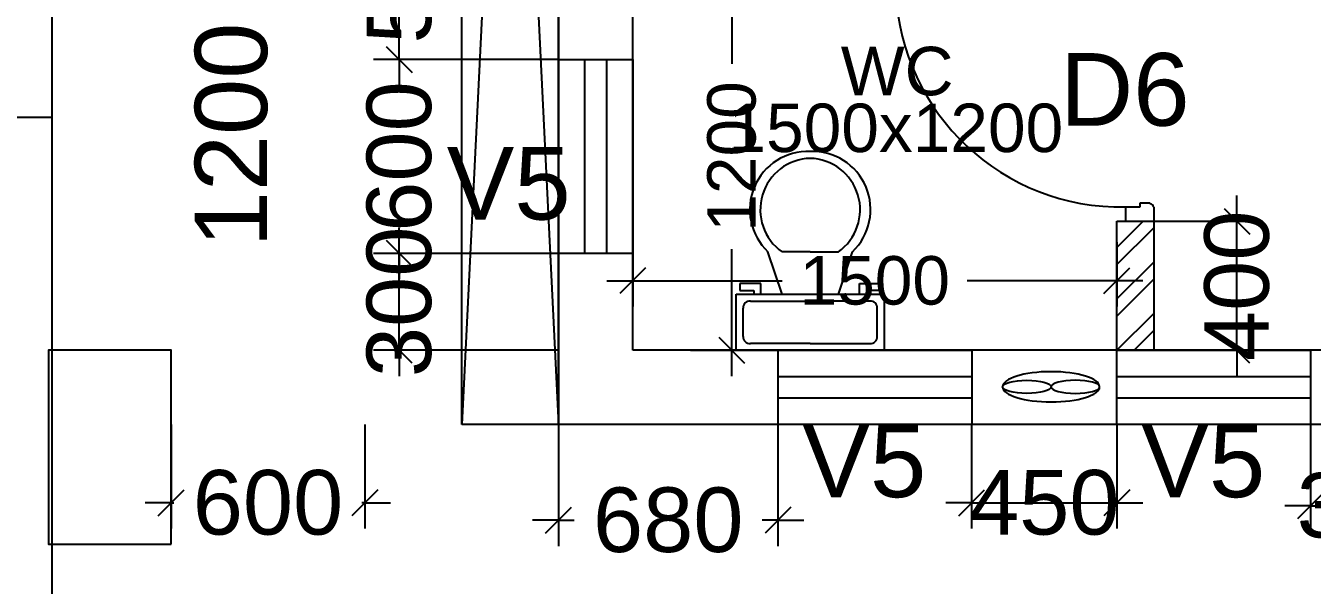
# Model space of a CAD drawing. Extents: x 7620542 to 7843793, y -6476226 to -6093835.
# Drawn here: x 7641698 to 7645684, y -6413912 to -6412180 of the extents above; entities that cross this region are included whole.
import ezdxf
from ezdxf.enums import TextEntityAlignment as Align

# ---------------------------------------------------------------- set-up
doc = ezdxf.new("R2010")
doc.units = 0
doc.header["$LTSCALE"] = 600
doc.header["$MEASUREMENT"] = 0
doc.header["$PDMODE"] = 35
doc.linetypes.add('HIDDEN', pattern=[0.375, 0.25, -0.125])
doc.layers.get('0').update_dxf_attribs({"linetype": 'CONTINUOUS'})
doc.layers.get('Defpoints').update_dxf_attribs({"linetype": 'CONTINUOUS'})
for name, color, linetype in [('DIM-TEXT', 8, 'CONTINUOUS'), ('DOOR', 32, 'CONTINUOUS'), ('Duct', 8, 'CONTINUOUS'), ('Exaust', 8, 'CONTINUOUS'), ('Fixed Glass', 171, 'CONTINUOUS'), ('joinery', 7, 'CONTINUOUS'), ('LA-column', 3, 'CONTINUOUS'), ('Room Dim', 1, 'CONTINUOUS'), ('T Wall', 8, 'CONTINUOUS'), ('TEXT', 6, 'CONTINUOUS'), ('toi-fix', 46, 'CONTINUOUS'), ('Toi. Wall Hat', 3, 'CONTINUOUS'), ('Walls', 7, 'CONTINUOUS'), ('WIN', 151, 'CONTINUOUS'), ('Working Dim', 5, 'CONTINUOUS')]:
    doc.layers.add(name, color=color, linetype=linetype)
doc.styles.add('ari', font='arial.ttf')
doc.styles.add('ARIAL', font='arial.ttf')
doc.styles.add('RT', font='romant.shx')
doc.dimstyles.new('int. dim', dxfattribs={"dimtxt": 450, "dimasz": 80, "dimexe": 80, "dimexo": 0, "dimgap": 70, "dimtad": 0, "dimdec": 0, "dimzin": 12, "dimdsep": 46, "dimtxsty": 'ari', "dimblk": 'OBLIQUE', "dimcen": 2, "dimdle": 80, "dimclrd": 256, "dimclre": 256, "dimclrt": 6, "dimadec": 0, "dimazin": 0, "dimtfac": 1, "dimtdec": 0, "dimtix": 1, "dimtmove": 2, "dimatfit": 3, "dimfxl": 1, "dimtolj": 1, "dimtzin": 0, "dimlwd": -1, "dimlwe": -1, "dimarcsym": 0})
doc.dimstyles.new('TEXT', dxfattribs={"dimscale": 0, "dimtxt": 600, "dimasz": 300, "dimexe": 300, "dimexo": 30, "dimgap": 50, "dimtad": 0, "dimdec": 0, "dimzin": 0, "dimdsep": 46, "dimtxsty": 'RT', "dimblk": 'OBLIQUE', "dimcen": 0.09, "dimdle": 300, "dimclrd": 256, "dimclre": 256, "dimclrt": 170, "dimadec": 0, "dimazin": 0, "dimtfac": 1, "dimtdec": 0, "dimtofl": 0, "dimtmove": 2, "dimatfit": 3, "dimfxl": 1, "dimfrac": 2, "dimtolj": 1, "dimtzin": 0, "dimlwd": -1, "dimlwe": -1, "dimarcsym": 0})

# ---------------------------------------------------------------- blocks, each defined once
blk = doc.blocks.new('1000')
at = {"layer": 'DOOR'}
for p, q in [((0, -100), (0, 0)), ((0, 0), (49.7, 0)), ((49.7, 0), (49.7, -2.2)), ((63.2, -13.5), (61, -13.5)), ((63.2, -13.5), (63.2, -49.5)), ((836.8, -13.5), (836.8, -49.5)), ((836.8, -13.5), (839, -13.5)), ((850.3, 0), (850.3, -2.2)), ((900, 0), (850.3, 0)), ((900, -100), (900, 0)), ((63.2, -49.5), (49.7, -49.5)), ((49.7, -49.5), (49.7, -100)), ((836.8, -49.5), (850.3, -49.5)), ((850.3, -49.5), (850.3, -100)), ((49.7, -100), (0, -100)), ((49.7, -100), (49.7, -900.6)), ((100.2, -100), (49.7, -100)), ((100.2, -900.6), (100.2, -100)), ((850.3, -100), (900, -100)), ((49.7, -900.6), (100.2, -900.6))]:
    blk.add_line(p, q, dxfattribs=at)
for centre, major_axis, start_param, end_param in [((49.7, -13.5), (-7.95, 7.95), 3.926991, 5.497787), ((850.3, -13.5), (7.95, 7.95), 0.785398, 2.356194)]:
    blk.add_ellipse(centre, major_axis=major_axis, ratio=1, start_param=start_param, end_param=end_param, dxfattribs=at)
at = {"layer": 'DOOR', "color": 145}
blk.add_ellipse((64.3, -115.3), major_axis=(-519.7, 589.8), ratio=1, start_param=2.464943, end_param=4.009476, dxfattribs=at)
blk = doc.blocks.new('A$C70ED7303')
at = {"layer": 'toi-fix', "color": 8}
for p, q in [((0, 0), (229, 0)), ((229, 0), (229, -174.4)), ((-229, 0), (0, 0)), ((-229, -174.4), (-229, 0)), ((0, -21.8), (-185.4, -21.8)), ((0, -21.8), (185.4, -21.8)), ((-207.2, -43.6), (-207.2, -130.8)), ((207.2, -43.6), (207.2, -130.8)), ((-185.4, -152.6), (0, -152.6)), ((185.4, -152.6), (0, -152.6)), ((229, -174.4), (-229, -174.4)), ((-218.1, -207.2), (-218.1, -185.4)), ((-218.1, -185.4), (-174.4, -185.4)), ((-174.4, -185.4), (-174.4, -174.4)), ((-152.6, -174.4), (-152.6, -207.2)), ((-87.2, -174.4), (-130.8, -305.3)), ((87.2, -174.4), (130.8, -305.3)), ((152.6, -174.4), (152.6, -207.2)), ((174.4, -185.4), (174.4, -174.4)), ((218.1, -185.4), (174.4, -185.4)), ((218.1, -207.2), (218.1, -185.4)), ((-152.6, -207.2), (-218.1, -207.2)), ((152.6, -207.2), (218.1, -207.2)), ((0, -305.3), (-87.2, -305.3)), ((0, -305.3), (87.2, -305.3))]:
    blk.add_line(p, q, dxfattribs=at)
for centre, major_axis, start_param, end_param in [((-188.1, -40.9), (13.6, -13.6), 2.214297, 4.068888), ((188.1, -40.9), (13.6, -13.6), 0.643501, 2.498091), ((-188.1, -133.6), (-13.6, -13.6), 5.35589, 7.21048), ((188.1, -133.6), (-13.6, -13.6), 0.643501, 2.498091), ((-6.6, -436.2), (-127.6, -127.6), 4.686239, 7.105146), ((4.7, -435.5), (-112.7, -112.7), 4.541602, 7.039318), ((6.6, -436.2), (55.8, -171.6), -0.351019, 2.067888), ((-4.7, -435.5), (-112.7, -112.7), 0.814663, 3.31238)]:
    blk.add_ellipse(centre, major_axis=major_axis, ratio=1, start_param=start_param, end_param=end_param, dxfattribs=at)
blk = doc.blocks.new('A$C153C7E87')
at = {"layer": 'Exaust', "color": 10, "extrusion": (0, 0, -1)}
for centre, major_axis, ratio in [((0, 0), (150.2, 0.1), 0.312125), ((-75.1, 0), (75.1, 0), 0.271389)]:
    blk.add_ellipse(centre, major_axis=major_axis, ratio=ratio, start_param=3.141593, end_param=9.424778, dxfattribs=at)
at = {"layer": 'Exaust', "color": 10}
blk.add_ellipse((75.1, 0), major_axis=(75.1, 0), ratio=0.271389, dxfattribs=at)
blk = doc.blocks.new('_Oblique')
at = {"color": 0, "linetype": 'ByBlock', "lineweight": -2}
blk.add_line((-0.5, -0.5), (0.5, 0.5), dxfattribs=at)
blk = doc.blocks.new('*D842')
at = {"layer": 'Defpoints', "color": 0, "linetype": 'Continuous', "transparency": 16777216}
for p in [(7682459.2, -6413784.8, 1), (7641549.1, -6414394.7, -3.1), (7641549.1, -6415531.4)]:
    blk.add_point(p, dxfattribs=at)
at = {"layer": 'DIM-TEXT', "transparency": 16777216}
for p, q in [((7682459.2, -6413784.8), (7682459.2, -6415831.4)), ((7641549.1, -6414394.7), (7641549.1, -6415831.4)), ((7641249.1, -6415531.4), (7650977.2, -6415531.4)), ((7682759.2, -6415531.4), (7673031.1, -6415531.4))]:
    blk.add_line(p, q, dxfattribs=at)
at = {"layer": 'DIM-TEXT', "linetype": 'Continuous', "transparency": 16777216, "xscale": 300, "yscale": 300, "zscale": 300, "rotation": 180}
blk.add_blockref('_Oblique', (7641549.1, -6415531.4), dxfattribs=at)
at = {"layer": 'DIM-TEXT', "linetype": 'Continuous', "transparency": 16777216, "xscale": 300, "yscale": 300, "zscale": 300}
blk.add_blockref('_Oblique', (7682459.2, -6415531.4), dxfattribs=at)
at = {"layer": 'DIM-TEXT', "color": 170, "linetype": 'Continuous', "transparency": 16777216, "insert": (7662004.2, -6415531.4), "char_height": 750, "attachment_point": 5, "style": 'ari'}
blk.add_mtext('\\A1;{\\H1.067X;GENERAL MEDICINE (FEMALE - 30 Beds )}', dxfattribs=at)
blk = doc.blocks.new('*D1288')
at = {"layer": 'Defpoints', "color": 0, "transparency": 16777216}
for p in [(7643757.5, -6411985, -4.8), (7643757.5, -6413184.5, 25.3), (7643885.6, -6413184.5)]:
    blk.add_point(p, dxfattribs=at)
at = {"layer": 'Working Dim', "transparency": 16777216}
for p, q in [((7643885.6, -6411905), (7643885.6, -6412298.1)), ((7643757.5, -6411985), (7643965.6, -6411985)), ((7643885.6, -6413264.5), (7643885.6, -6412871.4)), ((7643757.5, -6413184.5), (7643965.6, -6413184.5))]:
    blk.add_line(p, q, dxfattribs=at)
at = {"layer": 'Working Dim', "transparency": 16777216, "xscale": 80, "yscale": 80, "zscale": 80}
for p, rotation in [((7643885.6, -6411985), 90), ((7643885.6, -6413184.5), 270)]:
    blk.add_blockref('_Oblique', p, dxfattribs=dict(at, rotation=rotation))
at = {"layer": 'Working Dim', "color": 6, "transparency": 16777216, "insert": (7643885.6, -6412584.7), "char_height": 150, "attachment_point": 5, "rotation": 90, "style": 'ari'}
blk.add_mtext('\\A1;1200', dxfattribs=at)
blk = doc.blocks.new('*D1289')
at = {"layer": 'Defpoints', "color": 0, "transparency": 16777216}
for p in [(7643578.7, -6412850.4, 0.8), (7645078.7, -6412850.4, -4.8), (7645078.7, -6412969.3)]:
    blk.add_point(p, dxfattribs=at)
at = {"layer": 'Working Dim', "transparency": 16777216}
for p, q in [((7643578.7, -6412850.4), (7643578.7, -6413049.3)), ((7645078.7, -6412850.4), (7645078.7, -6413049.3)), ((7643498.7, -6412969.3), (7644042.1, -6412969.3)), ((7645158.7, -6412969.3), (7644615.4, -6412969.3))]:
    blk.add_line(p, q, dxfattribs=at)
at = {"layer": 'Working Dim', "transparency": 16777216, "xscale": 80, "yscale": 80, "zscale": 80, "rotation": 180}
blk.add_blockref('_Oblique', (7643578.7, -6412969.3), dxfattribs=at)
at = {"layer": 'Working Dim', "transparency": 16777216, "xscale": 80, "yscale": 80, "zscale": 80}
blk.add_blockref('_Oblique', (7645078.7, -6412969.3), dxfattribs=at)
at = {"layer": 'Working Dim', "color": 6, "transparency": 16777216, "insert": (7644328.7, -6412969.3), "char_height": 150, "attachment_point": 5, "style": 'ari'}
blk.add_mtext('\\A1;1500', dxfattribs=at)
blk = doc.blocks.new('*D1456')
at = {"layer": 'Defpoints', "color": 0, "transparency": 16777216}
for p in [(7642148.9, -6413414.8), (7642748.8, -6413414.8), (7642748.8, -6413656.9)]:
    blk.add_point(p, dxfattribs=at)
at = {"layer": 'Working Dim', "transparency": 16777216}
for p, q in [((7642148.9, -6413414.8), (7642148.9, -6413736.9)), ((7642748.8, -6413414.8), (7642748.8, -6413736.9)), ((7642148.9, -6413656.9), (7642068.9, -6413656.9)), ((7642148.9, -6413656.9), (7642157.7, -6413656.9)), ((7642748.8, -6413656.9), (7642740, -6413656.9)), ((7642748.8, -6413656.9), (7642828.8, -6413656.9))]:
    blk.add_line(p, q, dxfattribs=at)
at = {"layer": 'Working Dim', "transparency": 16777216, "xscale": 80, "yscale": 80, "zscale": 80}
blk.add_blockref('_Oblique', (7642148.9, -6413656.9), dxfattribs=at)
at = {"layer": 'Working Dim', "transparency": 16777216, "xscale": 80, "yscale": 80, "zscale": 80, "rotation": 180}
blk.add_blockref('_Oblique', (7642748.8, -6413656.9), dxfattribs=at)
at = {"layer": 'Working Dim', "color": 6, "transparency": 16777216, "insert": (7642448.9, -6413656.9), "char_height": 200, "attachment_point": 5, "style": 'ari'}
blk.add_mtext('\\A1;600', dxfattribs=at)
blk = doc.blocks.new('*D1457')
at = {"layer": 'Defpoints', "color": 0, "transparency": 16777216}
for p in [(7643348.8, -6413414.8), (7644028.8, -6413414.7), (7644028.8, -6413710.8)]:
    blk.add_point(p, dxfattribs=at)
at = {"layer": 'Working Dim', "transparency": 16777216}
for p, q in [((7643348.8, -6413414.8), (7643348.8, -6413790.8)), ((7644028.8, -6413414.7), (7644028.8, -6413790.8)), ((7643348.8, -6413710.8), (7643268.8, -6413710.8)), ((7643348.8, -6413710.8), (7643397.7, -6413710.8)), ((7644028.8, -6413710.8), (7643980, -6413710.8)), ((7644028.8, -6413710.8), (7644108.8, -6413710.8))]:
    blk.add_line(p, q, dxfattribs=at)
at = {"layer": 'Working Dim', "transparency": 16777216, "xscale": 80, "yscale": 80, "zscale": 80}
blk.add_blockref('_Oblique', (7643348.8, -6413710.8), dxfattribs=at)
at = {"layer": 'Working Dim', "transparency": 16777216, "xscale": 80, "yscale": 80, "zscale": 80, "rotation": 180}
blk.add_blockref('_Oblique', (7644028.8, -6413710.8), dxfattribs=at)
at = {"layer": 'Working Dim', "color": 6, "transparency": 16777216, "insert": (7643688.8, -6413710.8), "char_height": 200, "attachment_point": 5, "style": 'ari'}
blk.add_mtext('\\A1;680', dxfattribs=at)
blk = doc.blocks.new('*D1458')
at = {"layer": 'Defpoints', "color": 0, "transparency": 16777216}
for p in [(7644628.8, -6413414.8), (7645078.8, -6413414.8), (7645078.8, -6413656.9)]:
    blk.add_point(p, dxfattribs=at)
at = {"layer": 'Working Dim', "transparency": 16777216}
for p, q in [((7644628.8, -6413414.8), (7644628.8, -6413736.9)), ((7645078.8, -6413414.8), (7645078.8, -6413736.9)), ((7644628.8, -6413656.9), (7644548.8, -6413656.9)), ((7644628.8, -6413656.9), (7645078.8, -6413656.9)), ((7645078.8, -6413656.9), (7645158.8, -6413656.9))]:
    blk.add_line(p, q, dxfattribs=at)
at = {"layer": 'Working Dim', "transparency": 16777216, "xscale": 80, "yscale": 80, "zscale": 80}
blk.add_blockref('_Oblique', (7644628.8, -6413656.9), dxfattribs=at)
at = {"layer": 'Working Dim', "transparency": 16777216, "xscale": 80, "yscale": 80, "zscale": 80, "rotation": 180}
blk.add_blockref('_Oblique', (7645078.8, -6413656.9), dxfattribs=at)
at = {"layer": 'Working Dim', "color": 6, "transparency": 16777216, "insert": (7644853.8, -6413656.9), "char_height": 200, "attachment_point": 5, "style": 'ari'}
blk.add_mtext('\\A1;450', dxfattribs=at)
blk = doc.blocks.new('*D1459')
at = {"layer": 'Defpoints', "color": 0, "transparency": 16777216}
for p in [(7645678.8, -6413414.8), (7646059, -6413414.8), (7646059, -6413665.9)]:
    blk.add_point(p, dxfattribs=at)
at = {"layer": 'Working Dim', "transparency": 16777216}
for p, q in [((7645678.8, -6413414.8), (7645678.8, -6413745.9)), ((7646059, -6413414.8), (7646059, -6413745.9)), ((7645678.8, -6413665.9), (7645598.8, -6413665.9)), ((7645678.8, -6413665.9), (7646059, -6413665.9)), ((7646059, -6413665.9), (7646139, -6413665.9))]:
    blk.add_line(p, q, dxfattribs=at)
at = {"layer": 'Working Dim', "transparency": 16777216, "xscale": 80, "yscale": 80, "zscale": 80}
blk.add_blockref('_Oblique', (7645678.8, -6413665.9), dxfattribs=at)
at = {"layer": 'Working Dim', "transparency": 16777216, "xscale": 80, "yscale": 80, "zscale": 80, "rotation": 180}
blk.add_blockref('_Oblique', (7646059, -6413665.9), dxfattribs=at)
at = {"layer": 'Working Dim', "color": 6, "transparency": 16777216, "insert": (7645868.9, -6413665.9), "char_height": 200, "attachment_point": 5, "style": 'ari'}
blk.add_mtext('\\A1;380', dxfattribs=at)
blk = doc.blocks.new('*D1462')
at = {"layer": 'Defpoints', "color": 0, "transparency": 16777216}
for p in [(7642855.6, -6412884.7), (7643348.9, -6412884.7, 6.2), (7643348.9, -6413184.8, 6.2)]:
    blk.add_point(p, dxfattribs=at)
at = {"layer": 'Working Dim', "transparency": 16777216}
for p, q in [((7642855.6, -6412884.7), (7642855.6, -6412804.7)), ((7643348.9, -6412884.7), (7642775.6, -6412884.7)), ((7642855.6, -6413184.8), (7642855.6, -6412884.7)), ((7643348.9, -6413184.8), (7642775.6, -6413184.8)), ((7642855.6, -6413184.8), (7642855.6, -6413264.8))]:
    blk.add_line(p, q, dxfattribs=at)
at = {"layer": 'Working Dim', "transparency": 16777216, "xscale": 80, "yscale": 80, "zscale": 80}
for p, rotation in [((7642855.6, -6412884.7), 270), ((7642855.6, -6413184.8), 90)]:
    blk.add_blockref('_Oblique', p, dxfattribs=dict(at, rotation=rotation))
at = {"layer": 'Working Dim', "color": 6, "transparency": 16777216, "insert": (7642855.6, -6413034.7), "char_height": 200, "attachment_point": 5, "rotation": 90, "style": 'ari'}
blk.add_mtext('\\A1;300', dxfattribs=at)
blk = doc.blocks.new('*D1463')
at = {"layer": 'Defpoints', "color": 0, "transparency": 16777216}
for p in [(7642855.6, -6412284.7), (7643348.8, -6412284.7), (7643348.9, -6412884.7, 6.2)]:
    blk.add_point(p, dxfattribs=at)
at = {"layer": 'Working Dim', "transparency": 16777216}
for p, q in [((7642855.6, -6412284.7), (7642855.6, -6412204.7)), ((7643348.8, -6412284.7), (7642775.6, -6412284.7)), ((7642855.6, -6412284.7), (7642855.6, -6412293.6)), ((7643348.9, -6412884.7), (7642775.6, -6412884.7)), ((7642855.6, -6412884.7), (7642855.6, -6412875.9)), ((7642855.6, -6412884.7), (7642855.6, -6412964.7))]:
    blk.add_line(p, q, dxfattribs=at)
at = {"layer": 'Working Dim', "transparency": 16777216, "xscale": 80, "yscale": 80, "zscale": 80}
for p, rotation in [((7642855.6, -6412284.7), 270), ((7642855.6, -6412884.7), 90)]:
    blk.add_blockref('_Oblique', p, dxfattribs=dict(at, rotation=rotation))
at = {"layer": 'Working Dim', "color": 6, "transparency": 16777216, "insert": (7642855.6, -6412584.7), "char_height": 200, "attachment_point": 5, "rotation": 90, "style": 'ari'}
blk.add_mtext('\\A1;600', dxfattribs=at)
blk = doc.blocks.new('*D1464')
at = {"layer": 'Defpoints', "color": 0, "transparency": 16777216}
for p in [(7642855.6, -6411719.3), (7643348.8, -6411719.3), (7643348.8, -6412284.7)]:
    blk.add_point(p, dxfattribs=at)
at = {"layer": 'Working Dim', "transparency": 16777216}
for p, q in [((7642855.6, -6411719.3), (7642855.6, -6411639.3)), ((7643348.8, -6411719.3), (7642775.6, -6411719.3)), ((7642855.6, -6412284.7), (7642855.6, -6411719.3)), ((7643348.8, -6412284.7), (7642775.6, -6412284.7)), ((7642855.6, -6412284.7), (7642855.6, -6412364.7))]:
    blk.add_line(p, q, dxfattribs=at)
at = {"layer": 'Working Dim', "transparency": 16777216, "xscale": 80, "yscale": 80, "zscale": 80}
for p, rotation in [((7642855.6, -6411719.3), 270), ((7642855.6, -6412284.7), 90)]:
    blk.add_blockref('_Oblique', p, dxfattribs=dict(at, rotation=rotation))
at = {"layer": 'Working Dim', "color": 6, "transparency": 16777216, "insert": (7642855.6, -6412002), "char_height": 200, "attachment_point": 5, "rotation": 90, "style": 'ari'}
blk.add_mtext('\\A1;565', dxfattribs=at)
blk = doc.blocks.new('*D1473')
at = {"layer": 'Defpoints', "color": 0, "transparency": 16777216}
for p in [(7645193.9, -6412785.3), (7645450.8, -6412785.3), (7645193.9, -6413184.7)]:
    blk.add_point(p, dxfattribs=at)
at = {"layer": 'Working Dim', "transparency": 16777216}
for p, q in [((7645450.8, -6412785.3), (7645450.8, -6412705.3)), ((7645193.9, -6412785.3), (7645530.8, -6412785.3)), ((7645450.8, -6413184.7), (7645450.8, -6412785.3)), ((7645193.9, -6413184.7), (7645530.8, -6413184.7)), ((7645450.8, -6413184.7), (7645450.8, -6413264.7))]:
    blk.add_line(p, q, dxfattribs=at)
at = {"layer": 'Working Dim', "transparency": 16777216, "xscale": 80, "yscale": 80, "zscale": 80}
for p, rotation in [((7645450.8, -6412785.3), 270), ((7645450.8, -6413184.7), 90)]:
    blk.add_blockref('_Oblique', p, dxfattribs=dict(at, rotation=rotation))
at = {"layer": 'Working Dim', "color": 6, "transparency": 16777216, "insert": (7645450.8, -6412985), "char_height": 200, "attachment_point": 5, "rotation": 90, "style": 'ari'}
blk.add_mtext('\\A1;400', dxfattribs=at)

msp = doc.modelspace()

# ---------------------------------------------------------------- hatches: boundary and pattern name
at = {"layer": 'Toi. Wall Hat'}
h = msp.add_hatch(dxfattribs=at)
h.set_pattern_fill('ANSI32', color=10, scale=300, style=0)
h.set_pattern_definition([(45, (7645078.91, -6413184.67), (-79.55, 79.55), []), (45, (7645131.95, -6413184.67), (-79.55, 79.55), [])])
h.paths.add_polyline_path([(7645078.914, -6413184.673), (7645193.914, -6413184.673), (7645193.914, -6412785.272), (7645078.914, -6412785.272)])

# ---------------------------------------------------------------- linework, layer by layer
at = {"layer": 'Duct', "color": 8, "linetype": 'HIDDEN', "ltscale": 600}
msp.add_line((7643349.003, -6407324.673, -14.147), (7643049.003, -6413414.742, -14.83), dxfattribs=at)
at = {"layer": 'Duct', "color": 8, "linetype": 'HIDDEN', "ltscale": 600, "elevation": -14.83}
msp.add_lwpolyline([(7643048.914, -6407324.673), (7643348.914, -6413414.742)], dxfattribs=at)
at = {"layer": 'Duct', "color": 7, "linetype": 'HIDDEN', "ltscale": 600, "elevation": -14.83}
msp.add_lwpolyline([(7643349.003, -6413414.742), (7643049.003, -6413414.742), (7643049.003, -6407324.673), (7643049.003, -6407324.673), (7643349.003, -6407324.673), (7643349.003, -6407324.673), (7643349.003, -6413414.743), (7643049.003, -6413414.742)], dxfattribs=at)
at = {"layer": 'Fixed Glass', "elevation": -14.83}
msp.add_lwpolyline([(7641549.093, -6412463.559), (7641549.093, -6410663.559), (7641779.093, -6410663.559), (7641779.093, -6412463.559)], close=True, dxfattribs=at)
at = {"layer": 'LA-column', "color": 2, "elevation": -14.83}
msp.add_lwpolyline([(7642149.003, -6413784.704), (7642149.003, -6413184.704), (7641769.003, -6413184.704), (7641769.003, -6413784.704)], close=True, dxfattribs=at)
at = {"layer": 'T Wall', "color": 6, "linetype": 'Continuous'}
for p, q in [((7645078.914, -6413185.272, -14.83), (7645078.914, -6412785.272, -14.83)), ((7645078.914, -6412785.272, -14.83), (7645193.914, -6412785.272, -14.83)), ((7645193.914, -6413185.272, -14.83), (7645193.914, -6412785.272, -14.83))]:
    msp.add_line(p, q, dxfattribs=at)
at = {"layer": 'Walls', "linetype": 'Continuous'}
for p, q in [((7643348.914, -6413414.742, -14.83), (7643348.914, -6405984.699, -14.83)), ((7643578.914, -6413184.742, -14.83), (7643578.914, -6408039.742, -14.83)), ((7648159.049, -6413184.742, -14.83), (7643578.914, -6413184.742, -14.83)), ((7648159.049, -6413414.742, -14.83), (7643348.914, -6413414.742, -14.83))]:
    msp.add_line(p, q, dxfattribs=at)
at = {"layer": 'Walls'}
msp.add_line((7641779.093, -6406469.716, -14.83), (7641779.093, -6414164.742, -14.83), dxfattribs=at)
at = {"layer": 'WIN', "linetype": 'Continuous', "elevation": -14.83}
for points in [[(7643348.914, -6412884.673), (7643348.914, -6412284.673), (7643578.914, -6412284.673), (7643578.914, -6412884.673)], [(7643430.255, -6412884.673), (7643430.255, -6412284.673), (7643497.573, -6412284.673), (7643497.573, -6412884.673)], [(7644628.913, -6413414.673), (7644028.913, -6413414.673), (7644028.913, -6413184.673), (7644628.913, -6413184.673)], [(7645678.913, -6413414.673), (7645078.913, -6413414.673), (7645078.913, -6413184.673), (7645678.913, -6413184.673)], [(7644628.913, -6413333.332), (7644028.913, -6413333.332), (7644028.913, -6413266.014), (7644628.913, -6413266.014)], [(7645678.913, -6413333.332), (7645078.913, -6413333.332), (7645078.913, -6413266.014), (7645678.913, -6413266.014)]]:
    msp.add_lwpolyline(points, close=True, dxfattribs=at)

# ---------------------------------------------------------------- block references
at = {"layer": 'DOOR', "linetype": 'Continuous', "xscale": 0.8888888880610689, "yscale": 0.8888888880610689, "zscale": 0.8888888880610689, "rotation": 270.0000128466253}
msp.add_blockref('1000', (7645193.914, -6411985.272, -14.83), dxfattribs=at)
at = {"layer": 'Exaust', "linetype": 'Continuous', "rotation": 180}
msp.add_blockref('A$C153C7E87', (7644874.931, -6413297.876, -14.83), dxfattribs=at)
at = {"layer": 'toi-fix', "linetype": 'Continuous', "rotation": 180}
msp.add_blockref('A$C70ED7303', (7644128.613, -6413185.272, -14.83), dxfattribs=at)

# ---------------------------------------------------------------- texts
at = {"layer": 'joinery', "style": 'ari'}
for s, p in [('D6', (7645103.272, -6412489.41, -14.83)), ('V5', (7643194.603, -6412780.032, -14.83)), ('V5', (7644296.257, -6413639.668, -14.83)), ('V5', (7645346.257, -6413639.668, -14.83))]:
    msp.add_text(s, height=225, dxfattribs=at).set_placement(p, align=Align.CENTER)
at = {"layer": 'Room Dim', "style": 'ARIAL'}
msp.add_text('1500x1200', height=150, dxfattribs=at).set_placement((7644393.89, -6412570.971, -14.83), align=Align.CENTER)
at = {"layer": 'TEXT', "color": 7, "style": 'ARIAL'}
msp.add_text('1200 mmm WIDE SERVICE CORRIDOR', height=224, rotation=90, dxfattribs=at).set_placement((7642446.205, -6410006.219, -14.83), align=Align.CENTER)
msp.add_text('WC', height=150, dxfattribs=at).set_placement((7644397.935, -6412395.027, -14.83), align=Align.CENTER)

# ---------------------------------------------------------------- dimensions: what is measured, and where the dimension line sits
at = {"layer": 'DIM-TEXT', "linetype": 'Continuous'}
dim = msp.add_linear_dim(base=(7641549.093, -6415531.424, -11.745), p1=(7682459.232, -6413784.789, -10.714), p2=(7641549.093, -6414394.742, -14.83), text='{\\H1.067X;GENERAL MEDICINE (FEMALE - 30 Beds )}', dimstyle='TEXT', override={"dimscale": 1, "dimtxt": 750, "dimexo": 0, "dimtxsty": 'ari'}, dxfattribs=at)
dim.commit()
dim.dimension.update_dxf_attribs({"geometry": '*D842', "text_midpoint": (7662004.163, -6415531.424, -11.745)})
at = {"layer": 'Working Dim'}
for base, p1, p2, angle, override, picture, middle in [((7642855.643, -6411719.281, -22.351), (7643348.824, -6412284.71, -22.351), (7643348.824, -6411719.281, -22.351), 90, {"dimtxt": 200, "dimarcsym": 1}, '*D1464', (7642855.643, -6412001.996, -22.351)), ((7643885.633, -6413184.482, -7.099), (7643757.468, -6411984.978, -11.89), (7643757.468, -6413184.482, 18.186), 270, {"dimtxt": 150}, '*D1288', (7643885.633, -6412584.73, -7.099)), ((7642855.643, -6412284.71, -22.351), (7643348.913, -6412884.71, -16.122), (7643348.824, -6412284.71, -22.351), 90, {"dimtxt": 200, "dimarcsym": 1}, '*D1463', (7642855.643, -6412584.71, -22.351)), ((7642855.643, -6412884.71, -22.351), (7643348.913, -6413184.779, -16.122), (7643348.913, -6412884.71, -16.122), 90, {"dimtxt": 200, "dimarcsym": 1}, '*D1462', (7642855.643, -6413034.745, -22.351))]:
    dim = msp.add_linear_dim(base=base, p1=p1, p2=p2, angle=angle, dimstyle='int. dim', override=override, dxfattribs=at)
    dim.commit()
    dim.dimension.update_dxf_attribs({"geometry": picture, "text_midpoint": middle})
dim = msp.add_linear_dim(base=(7645450.796, -6412785.272, -19.962), p1=(7645193.914, -6413184.673, -19.962), p2=(7645193.914, -6412785.272, -19.962), angle=90, text='400', dimstyle='int. dim', override={"dimtxt": 200, "dimarcsym": 1}, dxfattribs=at)
dim.commit()
dim.dimension.update_dxf_attribs({"geometry": '*D1473', "text_midpoint": (7645450.796, -6412984.973, -19.962)})
for base, p1, p2, override, picture, middle in [((7645078.738, -6412969.341, -7.099), (7643578.747, -6412850.379, -6.305), (7645078.738, -6412850.379, -11.89), {"dimtxt": 150}, '*D1289', (7644328.743, -6412969.341, -7.099)), ((7642748.824, -6413656.924, -22.351), (7642148.913, -6413414.779, -22.351), (7642748.824, -6413414.779, -22.351), {"dimtxt": 200, "dimarcsym": 1}, '*D1456', (7642448.869, -6413656.924, -22.351)), ((7644028.823, -6413710.788, -22.351), (7643348.824, -6413414.779, -22.351), (7644028.823, -6413414.71, -22.351), {"dimtxt": 200, "dimarcsym": 1}, '*D1457', (7643688.823, -6413710.788, -22.351)), ((7645078.823, -6413656.924, -22.351), (7644628.823, -6413414.779, -22.351), (7645078.823, -6413414.779, -22.351), {"dimtxt": 200, "dimarcsym": 1}, '*D1458', (7644853.823, -6413656.924, -22.351)), ((7646058.958, -6413665.901, -22.351), (7645678.823, -6413414.779, -22.351), (7646058.958, -6413414.779, -22.351), {"dimtxt": 200, "dimarcsym": 1}, '*D1459', (7645868.891, -6413665.901, -22.351))]:
    dim = msp.add_linear_dim(base=base, p1=p1, p2=p2, dimstyle='int. dim', override=override, dxfattribs=at)
    dim.commit()
    dim.dimension.update_dxf_attribs({"geometry": picture, "text_midpoint": middle})

doc.saveas('drawing.dxf')
